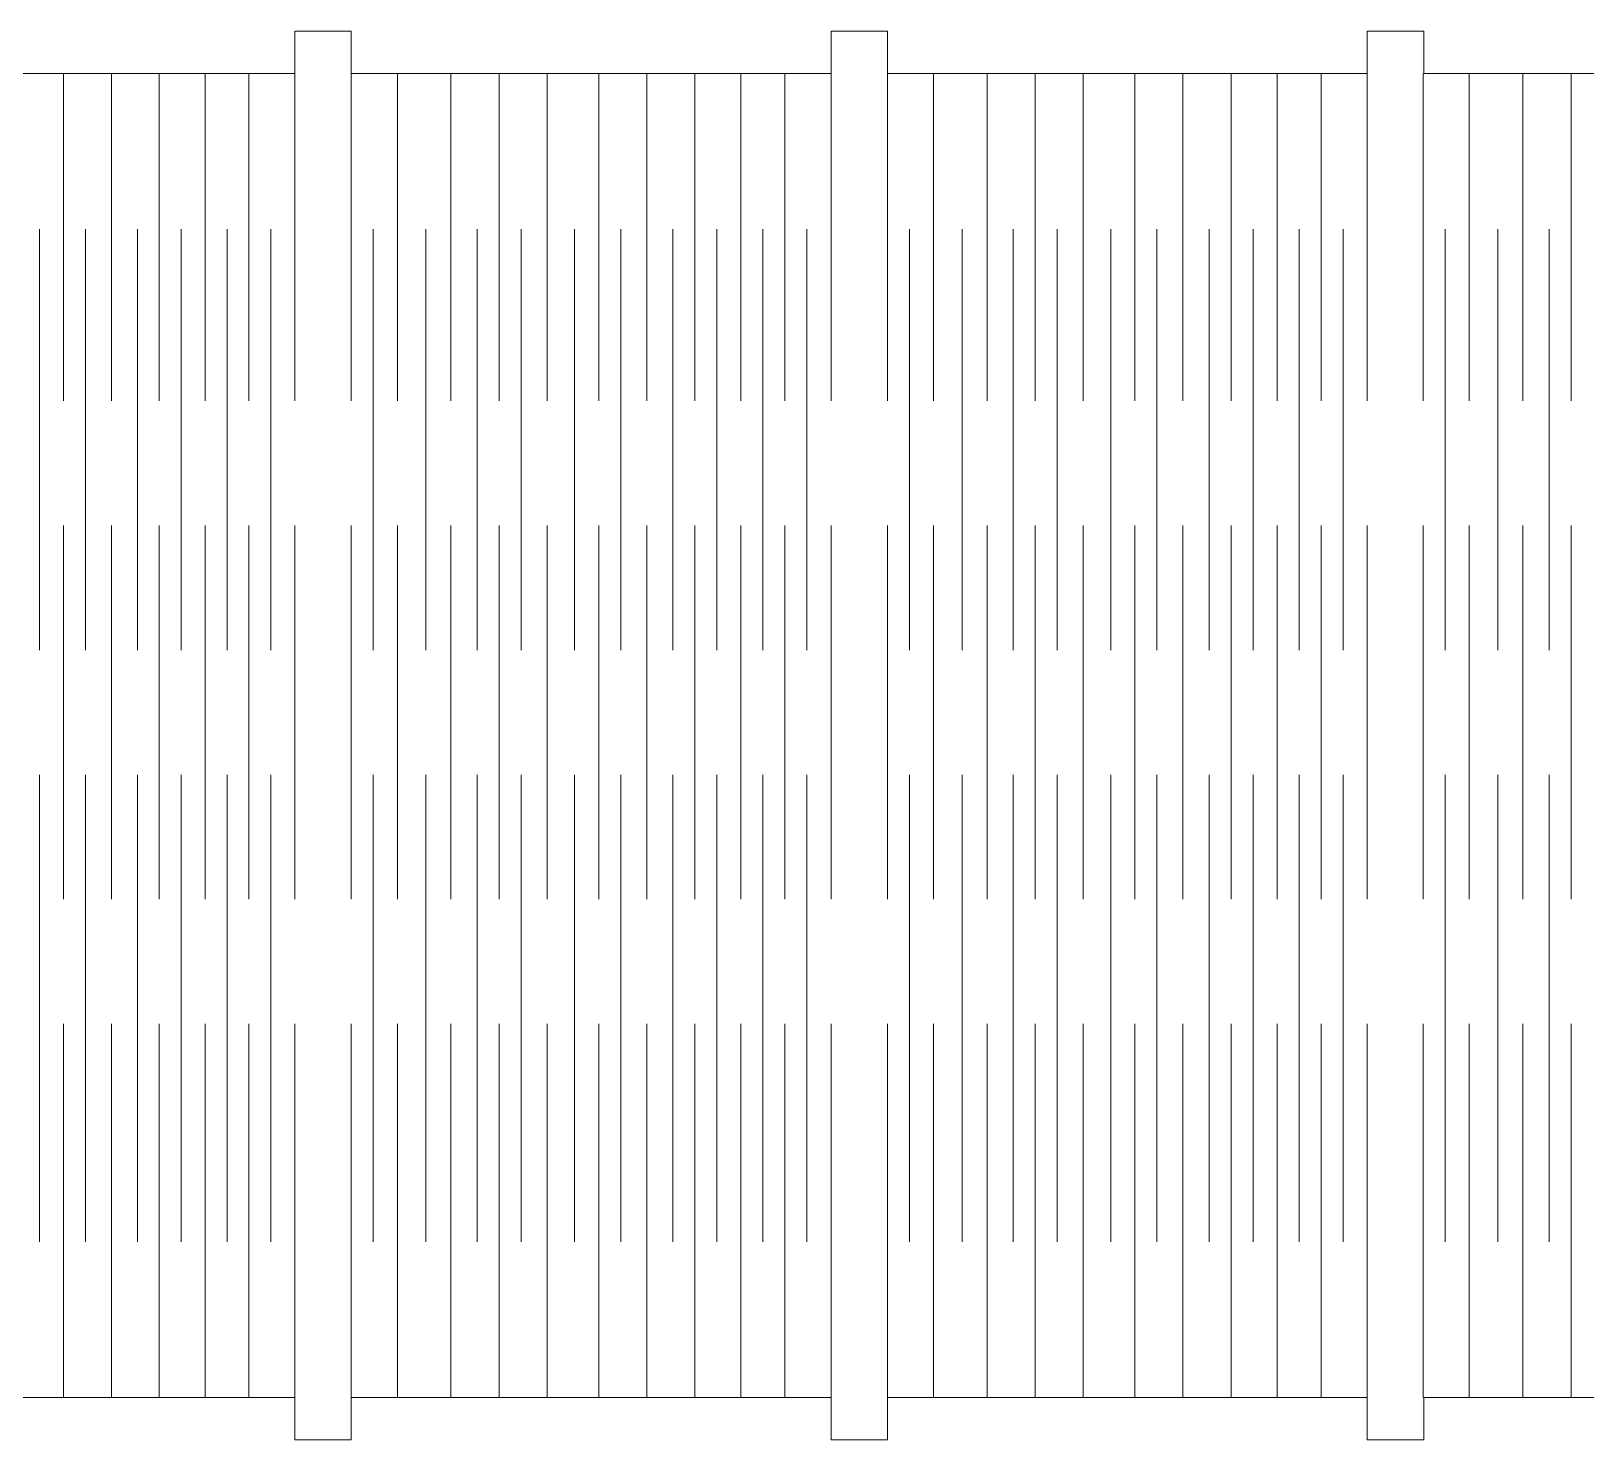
# Model space of a CAD drawing. Header units: millimetres. Extents: x -385 to 385, y -605 to 605.
# Drawn here: x -163.8 to -53.4, y 207.7 to 307.7 of the extents above; entities that cross this region are included whole.
import ezdxf

# ---------------------------------------------------------------- set-up
doc = ezdxf.new("R2010")
doc.units = ezdxf.units.MM
doc.header["$MEASUREMENT"] = 0
doc.layers.add('Camada 1', color=7, linetype='Continuous')

msp = doc.modelspace()

# ---------------------------------------------------------------- linework, layer by layer
at = {"layer": 'Camada 1', "color": 250, "lineweight": 20}
msp.add_open_spline([(-103.0139, 210.7496), (-103.0139, 210.7496), (-68.9567, 210.7496), (-68.9567, 210.7496), (-68.9567, 210.7496), (-68.9567, 210.7496), (-68.9567, 207.7496), (-68.9567, 207.7496), (-68.9567, 207.7496), (-68.9567, 207.7496), (-64.9536, 207.7496), (-64.9536, 207.7496), (-64.9536, 207.7496), (-64.9536, 207.7496), (-64.9536, 210.7496), (-64.9536, 210.7496), (-64.9536, 210.7496), (-64.9536, 210.7496), (-30.8964, 210.7496), (-30.8964, 210.7496), (-30.8964, 210.7496), (-30.8964, 210.7496), (-30.8964, 207.7496), (-30.8964, 207.7496), (-30.8964, 207.7496), (-30.8964, 207.7496), (-26.8934, 207.7496), (-26.8934, 207.7496), (-26.8934, 207.7496), (-26.8934, 207.7496), (-26.8934, 210.7496), (-26.8934, 210.7496), (-26.8934, 210.7496), (-26.8934, 210.7496), (7.2062, 210.7496), (7.2062, 210.7496), (7.2062, 210.7496), (7.2062, 210.7496), (7.2062, 207.7496), (7.2062, 207.7496), (7.2062, 207.7496), (7.2062, 207.7496), (11.2095, 207.7496), (11.2095, 207.7496), (11.2095, 207.7496), (11.2095, 207.7496), (11.2095, 210.7496), (11.2095, 210.7496), (11.2095, 210.7496), (11.2095, 210.7496), (45.309, 210.7496), (45.309, 210.7496), (45.309, 210.7496), (45.309, 210.7496), (45.309, 207.7496), (45.309, 207.7496), (45.309, 207.7496), (45.309, 207.7496), (55.324, 207.7496), (55.324, 207.7496), (55.324, 207.7496), (55.324, 207.7496), (55.324, 307.7496), (55.324, 307.7496), (55.324, 307.7496), (55.324, 307.7496), (45.309, 307.7496), (45.309, 307.7496), (45.309, 307.7496), (45.309, 307.7496), (45.309, 304.7496), (45.309, 304.7496), (45.309, 304.7496), (45.309, 304.7496), (11.2095, 304.7496), (11.2095, 304.7496), (11.2095, 304.7496), (11.2095, 304.7496), (11.2095, 307.7496), (11.2095, 307.7496), (11.2095, 307.7496), (11.2095, 307.7496), (7.2062, 307.7496), (7.2062, 307.7496), (7.2062, 307.7496), (7.2062, 307.7496), (7.2062, 304.7496), (7.2062, 304.7496), (7.2062, 304.7496), (7.2062, 304.7496), (-26.8934, 304.7496), (-26.8934, 304.7496), (-26.8934, 304.7496), (-26.8934, 304.7496), (-26.8934, 307.7496), (-26.8934, 307.7496), (-26.8934, 307.7496), (-26.8934, 307.7496), (-30.8964, 307.7496), (-30.8964, 307.7496), (-30.8964, 307.7496), (-30.8964, 307.7496), (-30.8964, 304.7496), (-30.8964, 304.7496), (-30.8964, 304.7496), (-30.8964, 304.7496), (-64.9536, 304.7496), (-64.9536, 304.7496), (-64.9536, 304.7496), (-64.9536, 304.7496), (-64.9536, 307.7496), (-64.9536, 307.7496), (-64.9536, 307.7496), (-64.9536, 307.7496), (-68.9567, 307.7496), (-68.9567, 307.7496), (-68.9567, 307.7496), (-68.9567, 307.7496), (-68.9567, 304.7496), (-68.9567, 304.7496), (-68.9567, 304.7496), (-68.9567, 304.7496), (-103.0139, 304.7496), (-103.0139, 304.7496), (-103.0139, 304.7496), (-103.0139, 304.7496), (-103.0139, 307.7496), (-103.0139, 307.7496), (-103.0139, 307.7496), (-103.0139, 307.7496), (-107.0169, 307.7496), (-107.0169, 307.7496), (-107.0169, 307.7496), (-107.0169, 307.7496), (-107.0169, 304.7496), (-107.0169, 304.7496), (-107.0169, 304.7496), (-107.0169, 304.7496), (-141.0741, 304.7496), (-141.0741, 304.7496), (-141.0741, 304.7496), (-141.0741, 304.7496), (-141.0741, 307.7496), (-141.0741, 307.7496), (-141.0741, 307.7496), (-141.0741, 307.7496), (-145.0772, 307.7496), (-145.0772, 307.7496), (-145.0772, 307.7496), (-145.0772, 307.7496), (-145.0772, 304.7496), (-145.0772, 304.7496), (-145.0772, 304.7496), (-145.0772, 304.7496), (-178.9671, 304.7496), (-178.9671, 304.7496), (-178.9671, 304.7496), (-178.9671, 304.7496), (-178.9671, 307.7496), (-178.9671, 307.7496), (-178.9671, 307.7496), (-178.9671, 307.7496), (-182.9676, 307.7496), (-182.9676, 307.7496), (-182.9676, 307.7496), (-182.9676, 307.7496), (-182.9676, 304.7496), (-182.9676, 304.7496), (-182.9676, 304.7496), (-182.9676, 304.7496), (-216.7385, 304.7496), (-216.7385, 304.7496), (-216.7385, 304.7496), (-216.7385, 304.7496), (-216.7385, 307.7496), (-216.7385, 307.7496), (-216.7385, 307.7496), (-216.7385, 307.7496), (-220.739, 307.7496), (-220.739, 307.7496), (-220.739, 307.7496), (-220.739, 307.7496), (-220.739, 304.7496), (-220.739, 304.7496), (-220.739, 304.7496), (-220.739, 304.7496), (-245.2713, 304.7496), (-245.2713, 304.7496), (-245.2713, 304.7496), (-245.2713, 304.7496), (-245.2713, 307.7496), (-245.2713, 307.7496), (-245.2713, 307.7496), (-245.2713, 307.7496), (-260.2713, 307.7496), (-260.2713, 307.7496), (-260.2713, 307.7496), (-260.2713, 307.7496), (-260.2713, 304.7496), (-260.2713, 304.7496), (-260.2713, 304.7496), (-260.2713, 304.7496), (-282.5128, 304.7496), (-282.5128, 304.7496), (-282.5128, 304.7496), (-282.5128, 304.7496), (-282.5128, 307.7496), (-282.5128, 307.7496), (-282.5128, 307.7496), (-282.5128, 307.7496), (-297.5128, 307.7496), (-297.5128, 307.7496), (-297.5128, 307.7496), (-297.5128, 307.7496), (-297.5128, 304.7496), (-297.5128, 304.7496), (-297.5128, 304.7496), (-297.5128, 304.7496), (-319.7544, 304.7496), (-319.7544, 304.7496), (-319.7544, 304.7496), (-319.7544, 304.7496), (-319.7544, 307.7496), (-319.7544, 307.7496), (-319.7544, 307.7496), (-319.7544, 307.7496), (-334.7544, 307.7496), (-334.7544, 307.7496), (-334.7544, 307.7496), (-334.7544, 307.7496), (-334.7544, 304.7496), (-334.7544, 304.7496), (-334.7544, 304.7496), (-334.7544, 304.7496), (-356.996, 304.7496), (-356.996, 304.7496), (-356.996, 304.7496), (-356.996, 304.7496), (-356.996, 307.7496), (-356.996, 307.7496), (-356.996, 307.7496), (-356.996, 307.7496), (-371.996, 307.7496), (-371.996, 307.7496), (-371.996, 307.7496), (-371.996, 307.7496), (-371.996, 304.7496), (-371.996, 304.7496), (-371.996, 304.7496), (-371.996, 304.7496), (-381.996, 304.7496), (-381.996, 304.7496), (-381.996, 304.7496), (-381.996, 304.7496), (-381.996, 294.7496), (-381.996, 294.7496), (-381.996, 294.7496), (-381.996, 294.7496), (-384.996, 294.7496), (-384.996, 294.7496), (-384.996, 294.7496), (-384.996, 294.7496), (-384.996, 284.7496), (-384.996, 284.7496), (-384.996, 284.7496), (-384.996, 284.7496), (-381.996, 284.7496), (-381.996, 284.7496), (-381.996, 284.7496), (-381.996, 284.7496), (-381.996, 262.7496), (-381.996, 262.7496), (-381.996, 262.7496), (-381.996, 262.7496), (-384.996, 262.7496), (-384.996, 262.7496), (-384.996, 262.7496), (-384.996, 262.7496), (-384.996, 252.7496), (-384.996, 252.7496), (-384.996, 252.7496), (-384.996, 252.7496), (-381.996, 252.7496), (-381.996, 252.7496), (-381.996, 252.7496), (-381.996, 252.7496), (-381.996, 230.7496), (-381.996, 230.7496), (-381.996, 230.7496), (-381.996, 230.7496), (-384.996, 230.7496), (-384.996, 230.7496), (-384.996, 230.7496), (-384.996, 230.7496), (-384.996, 220.7496), (-384.996, 220.7496), (-384.996, 220.7496), (-384.996, 220.7496), (-381.996, 220.7496), (-381.996, 220.7496), (-381.996, 220.7496), (-381.996, 220.7496), (-381.996, 210.7496), (-381.996, 210.7496), (-381.996, 210.7496), (-381.996, 210.7496), (-371.996, 210.7496), (-371.996, 210.7496), (-371.996, 210.7496), (-371.996, 210.7496), (-371.996, 207.7496), (-371.996, 207.7496), (-371.996, 207.7496), (-371.996, 207.7496), (-356.996, 207.7496), (-356.996, 207.7496), (-356.996, 207.7496), (-356.996, 207.7496), (-356.996, 210.7496), (-356.996, 210.7496), (-356.996, 210.7496), (-356.996, 210.7496), (-334.7544, 210.7496), (-334.7544, 210.7496), (-334.7544, 210.7496), (-334.7544, 210.7496), (-334.7544, 207.7496), (-334.7544, 207.7496), (-334.7544, 207.7496), (-334.7544, 207.7496), (-319.7544, 207.7496), (-319.7544, 207.7496), (-319.7544, 207.7496), (-319.7544, 207.7496), (-319.7544, 210.7496), (-319.7544, 210.7496), (-319.7544, 210.7496), (-319.7544, 210.7496), (-297.5128, 210.7496), (-297.5128, 210.7496), (-297.5128, 210.7496), (-297.5128, 210.7496), (-297.5128, 207.7496), (-297.5128, 207.7496), (-297.5128, 207.7496), (-297.5128, 207.7496), (-282.5128, 207.7496), (-282.5128, 207.7496), (-282.5128, 207.7496), (-282.5128, 207.7496), (-282.5128, 210.7496), (-282.5128, 210.7496), (-282.5128, 210.7496), (-282.5128, 210.7496), (-260.2713, 210.7496), (-260.2713, 210.7496), (-260.2713, 210.7496), (-260.2713, 210.7496), (-260.2713, 207.7496), (-260.2713, 207.7496), (-260.2713, 207.7496), (-260.2713, 207.7496), (-245.2713, 207.7496), (-245.2713, 207.7496), (-245.2713, 207.7496), (-245.2713, 207.7496), (-245.2713, 210.7496), (-245.2713, 210.7496), (-245.2713, 210.7496), (-245.2713, 210.7496), (-220.739, 210.7496), (-220.739, 210.7496), (-220.739, 210.7496), (-220.739, 210.7496), (-220.739, 207.7496), (-220.739, 207.7496), (-220.739, 207.7496), (-220.739, 207.7496), (-216.7385, 207.7496), (-216.7385, 207.7496), (-216.7385, 207.7496), (-216.7385, 207.7496), (-216.7385, 210.7496), (-216.7385, 210.7496), (-216.7385, 210.7496), (-216.7385, 210.7496), (-182.9676, 210.7496), (-182.9676, 210.7496), (-182.9676, 210.7496), (-182.9676, 210.7496), (-182.9676, 207.7496), (-182.9676, 207.7496), (-182.9676, 207.7496), (-182.9676, 207.7496), (-178.9671, 207.7496), (-178.9671, 207.7496), (-178.9671, 207.7496), (-178.9671, 207.7496), (-178.9671, 210.7496), (-178.9671, 210.7496), (-178.9671, 210.7496), (-178.9671, 210.7496), (-145.0772, 210.7496), (-145.0772, 210.7496), (-145.0772, 210.7496), (-145.0772, 210.7496), (-145.0772, 207.7496), (-145.0772, 207.7496), (-145.0772, 207.7496), (-145.0772, 207.7496), (-141.0741, 207.7496), (-141.0741, 207.7496), (-141.0741, 207.7496), (-141.0741, 207.7496), (-141.0741, 210.7496), (-141.0741, 210.7496), (-141.0741, 210.7496), (-141.0741, 210.7496), (-107.0169, 210.7496), (-107.0169, 210.7496), (-107.0169, 210.7496), (-107.0169, 210.7496), (-107.0169, 207.7496), (-107.0169, 207.7496), (-107.0169, 207.7496), (-107.0169, 207.7496), (-103.0139, 207.7496), (-103.0139, 207.7496), (-103.0139, 207.7496), (-103.0139, 207.7496), (-103.0139, 210.7496), (-103.0139, 210.7496)], degree=3, knots=[0, 0, 0, 0, 0.00917431, 0.00917431, 0.00917431, 0.00917431, 0.01834862, 0.01834862, 0.01834862, 0.01834862, 0.02752294, 0.02752294, 0.02752294, 0.02752294, 0.03669725, 0.03669725, 0.03669725, 0.03669725, 0.04587156, 0.04587156, 0.04587156, 0.04587156, 0.05504587, 0.05504587, 0.05504587, 0.05504587, 0.06422018, 0.06422018, 0.06422018, 0.06422018, 0.0733945, 0.0733945, 0.0733945, 0.0733945, 0.08256881, 0.08256881, 0.08256881, 0.08256881, 0.09174312, 0.09174312, 0.09174312, 0.09174312, 0.10091743, 0.10091743, 0.10091743, 0.10091743, 0.11009174, 0.11009174, 0.11009174, 0.11009174, 0.11926606, 0.11926606, 0.11926606, 0.11926606, 0.12844037, 0.12844037, 0.12844037, 0.12844037, 0.13761468, 0.13761468, 0.13761468, 0.13761468, 0.14678899, 0.14678899, 0.14678899, 0.14678899, 0.1559633, 0.1559633, 0.1559633, 0.1559633, 0.16513761, 0.16513761, 0.16513761, 0.16513761, 0.17431193, 0.17431193, 0.17431193, 0.17431193, 0.18348624, 0.18348624, 0.18348624, 0.18348624, 0.19266055, 0.19266055, 0.19266055, 0.19266055, 0.20183486, 0.20183486, 0.20183486, 0.20183486, 0.21100917, 0.21100917, 0.21100917, 0.21100917, 0.22018349, 0.22018349, 0.22018349, 0.22018349, 0.2293578, 0.2293578, 0.2293578, 0.2293578, 0.23853211, 0.23853211, 0.23853211, 0.23853211, 0.24770642, 0.24770642, 0.24770642, 0.24770642, 0.25688073, 0.25688073, 0.25688073, 0.25688073, 0.26605505, 0.26605505, 0.26605505, 0.26605505, 0.27522936, 0.27522936, 0.27522936, 0.27522936, 0.28440367, 0.28440367, 0.28440367, 0.28440367, 0.29357798, 0.29357798, 0.29357798, 0.29357798, 0.30275229, 0.30275229, 0.30275229, 0.30275229, 0.31192661, 0.31192661, 0.31192661, 0.31192661, 0.32110092, 0.32110092, 0.32110092, 0.32110092, 0.33027523, 0.33027523, 0.33027523, 0.33027523, 0.33944954, 0.33944954, 0.33944954, 0.33944954, 0.34862385, 0.34862385, 0.34862385, 0.34862385, 0.35779817, 0.35779817, 0.35779817, 0.35779817, 0.36697248, 0.36697248, 0.36697248, 0.36697248, 0.37614679, 0.37614679, 0.37614679, 0.37614679, 0.3853211, 0.3853211, 0.3853211, 0.3853211, 0.39449541, 0.39449541, 0.39449541, 0.39449541, 0.40366972, 0.40366972, 0.40366972, 0.40366972, 0.41284404, 0.41284404, 0.41284404, 0.41284404, 0.42201835, 0.42201835, 0.42201835, 0.42201835, 0.43119266, 0.43119266, 0.43119266, 0.43119266, 0.44036697, 0.44036697, 0.44036697, 0.44036697, 0.44954128, 0.44954128, 0.44954128, 0.44954128, 0.4587156, 0.4587156, 0.4587156, 0.4587156, 0.46788991, 0.46788991, 0.46788991, 0.46788991, 0.47706422, 0.47706422, 0.47706422, 0.47706422, 0.48623853, 0.48623853, 0.48623853, 0.48623853, 0.49541284, 0.49541284, 0.49541284, 0.49541284, 0.50458716, 0.50458716, 0.50458716, 0.50458716, 0.51376147, 0.51376147, 0.51376147, 0.51376147, 0.52293578, 0.52293578, 0.52293578, 0.52293578, 0.53211009, 0.53211009, 0.53211009, 0.53211009, 0.5412844, 0.5412844, 0.5412844, 0.5412844, 0.55045872, 0.55045872, 0.55045872, 0.55045872, 0.55963303, 0.55963303, 0.55963303, 0.55963303, 0.56880734, 0.56880734, 0.56880734, 0.56880734, 0.57798165, 0.57798165, 0.57798165, 0.57798165, 0.58715596, 0.58715596, 0.58715596, 0.58715596, 0.59633028, 0.59633028, 0.59633028, 0.59633028, 0.60550459, 0.60550459, 0.60550459, 0.60550459, 0.6146789, 0.6146789, 0.6146789, 0.6146789, 0.62385321, 0.62385321, 0.62385321, 0.62385321, 0.63302752, 0.63302752, 0.63302752, 0.63302752, 0.64220183, 0.64220183, 0.64220183, 0.64220183, 0.65137615, 0.65137615, 0.65137615, 0.65137615, 0.66055046, 0.66055046, 0.66055046, 0.66055046, 0.66972477, 0.66972477, 0.66972477, 0.66972477, 0.67889908, 0.67889908, 0.67889908, 0.67889908, 0.68807339, 0.68807339, 0.68807339, 0.68807339, 0.69724771, 0.69724771, 0.69724771, 0.69724771, 0.70642202, 0.70642202, 0.70642202, 0.70642202, 0.71559633, 0.71559633, 0.71559633, 0.71559633, 0.72477064, 0.72477064, 0.72477064, 0.72477064, 0.73394495, 0.73394495, 0.73394495, 0.73394495, 0.74311927, 0.74311927, 0.74311927, 0.74311927, 0.75229358, 0.75229358, 0.75229358, 0.75229358, 0.76146789, 0.76146789, 0.76146789, 0.76146789, 0.7706422, 0.7706422, 0.7706422, 0.7706422, 0.77981651, 0.77981651, 0.77981651, 0.77981651, 0.78899083, 0.78899083, 0.78899083, 0.78899083, 0.79816514, 0.79816514, 0.79816514, 0.79816514, 0.80733945, 0.80733945, 0.80733945, 0.80733945, 0.81651376, 0.81651376, 0.81651376, 0.81651376, 0.82568807, 0.82568807, 0.82568807, 0.82568807, 0.83486239, 0.83486239, 0.83486239, 0.83486239, 0.8440367, 0.8440367, 0.8440367, 0.8440367, 0.85321101, 0.85321101, 0.85321101, 0.85321101, 0.86238532, 0.86238532, 0.86238532, 0.86238532, 0.87155963, 0.87155963, 0.87155963, 0.87155963, 0.88073394, 0.88073394, 0.88073394, 0.88073394, 0.88990826, 0.88990826, 0.88990826, 0.88990826, 0.89908257, 0.89908257, 0.89908257, 0.89908257, 0.90825688, 0.90825688, 0.90825688, 0.90825688, 0.91743119, 0.91743119, 0.91743119, 0.91743119, 0.9266055, 0.9266055, 0.9266055, 0.9266055, 0.93577982, 0.93577982, 0.93577982, 0.93577982, 0.94495413, 0.94495413, 0.94495413, 0.94495413, 0.95412844, 0.95412844, 0.95412844, 0.95412844, 0.96330275, 0.96330275, 0.96330275, 0.96330275, 0.97247706, 0.97247706, 0.97247706, 0.97247706, 0.98165138, 0.98165138, 0.98165138, 0.98165138, 1, 1, 1, 1], dxfattribs=at)
for points in [[(-161.4897, 281.498), (-161.4897, 281.498), (-161.4897, 304.7496), (-161.4897, 304.7496)], [(-158.0956, 281.498), (-158.0956, 281.498), (-158.0956, 304.7496), (-158.0956, 304.7496)], [(-154.7012, 281.498), (-154.7012, 281.498), (-154.7012, 304.7496), (-154.7012, 304.7496)], [(-151.4416, 281.498), (-151.4416, 281.498), (-151.4416, 304.7496), (-151.4416, 304.7496)], [(-148.3367, 281.498), (-148.3367, 281.498), (-148.3367, 304.7496), (-148.3367, 304.7496)], [(-145.0772, 281.498), (-145.0772, 281.498), (-145.0772, 304.7496), (-145.0772, 304.7496)], [(-141.0737, 281.498), (-141.0737, 281.498), (-141.0737, 304.7496), (-141.0737, 304.7496)], [(-137.7981, 281.498), (-137.7981, 281.498), (-137.7981, 304.7496), (-137.7981, 304.7496)], [(-133.9976, 281.498), (-133.9976, 281.498), (-133.9976, 304.7496), (-133.9976, 304.7496)], [(-130.5864, 281.498), (-130.5864, 281.498), (-130.5864, 304.7496), (-130.5864, 304.7496)], [(-127.1756, 281.498), (-127.1756, 281.498), (-127.1756, 304.7496), (-127.1756, 304.7496)], [(-123.5103, 281.498), (-123.5103, 281.498), (-123.5103, 304.7496), (-123.5103, 304.7496)], [(-120.0995, 281.498), (-120.0995, 281.498), (-120.0995, 304.7496), (-120.0995, 304.7496)], [(-116.6884, 281.498), (-116.6884, 281.498), (-116.6884, 304.7496), (-116.6884, 304.7496)], [(-113.4127, 281.498), (-113.4127, 281.498), (-113.4127, 304.7496), (-113.4127, 304.7496)], [(-110.2925, 281.498), (-110.2925, 281.498), (-110.2925, 304.7496), (-110.2925, 304.7496)], [(-107.0169, 281.498), (-107.0169, 281.498), (-107.0169, 304.7496), (-107.0169, 304.7496)], [(-103.0137, 281.498), (-103.0137, 281.498), (-103.0137, 304.7496), (-103.0137, 304.7496)], [(-99.7381, 281.498), (-99.7381, 281.498), (-99.7381, 304.7496), (-99.7381, 304.7496)], [(-95.9376, 281.498), (-95.9376, 281.498), (-95.9376, 304.7496), (-95.9376, 304.7496)], [(-92.5264, 281.498), (-92.5264, 281.498), (-92.5264, 304.7496), (-92.5264, 304.7496)], [(-89.1156, 281.498), (-89.1156, 281.498), (-89.1156, 304.7496), (-89.1156, 304.7496)], [(-85.4503, 281.498), (-85.4503, 281.498), (-85.4503, 304.7496), (-85.4503, 304.7496)], [(-82.0395, 281.498), (-82.0395, 281.498), (-82.0395, 304.7496), (-82.0395, 304.7496)], [(-78.6284, 281.498), (-78.6284, 281.498), (-78.6284, 304.7496), (-78.6284, 304.7496)], [(-75.3527, 281.498), (-75.3527, 281.498), (-75.3527, 304.7496), (-75.3527, 304.7496)], [(-72.2325, 281.498), (-72.2325, 281.498), (-72.2325, 304.7496), (-72.2325, 304.7496)], [(-68.9569, 281.498), (-68.9569, 281.498), (-68.9569, 304.7496), (-68.9569, 304.7496)], [(-64.9958, 281.498), (-64.9958, 281.498), (-64.9958, 304.7496), (-64.9958, 304.7496)], [(-61.7161, 281.498), (-61.7161, 281.498), (-61.7161, 304.7496), (-61.7161, 304.7496)], [(-57.9108, 281.498), (-57.9108, 281.498), (-57.9108, 304.7496), (-57.9108, 304.7496)], [(-54.4954, 281.498), (-54.4954, 281.498), (-54.4954, 304.7496), (-54.4954, 304.7496)], [(-163.1923, 263.8108), (-163.1923, 263.8108), (-163.1923, 293.6951), (-163.1923, 293.6951)], [(-159.9372, 263.8108), (-159.9372, 263.8108), (-159.9372, 293.6951), (-159.9372, 293.6951)], [(-156.2536, 263.8108), (-156.2536, 263.8108), (-156.2536, 293.6951), (-156.2536, 293.6951)], [(-153.1489, 263.8108), (-153.1489, 263.8108), (-153.1489, 293.6951), (-153.1489, 293.6951)], [(-149.8892, 263.8108), (-149.8892, 263.8108), (-149.8892, 293.6951), (-149.8892, 293.6951)], [(-146.7843, 263.8108), (-146.7843, 263.8108), (-146.7843, 293.6951), (-146.7843, 293.6951)], [(-139.5137, 263.8108), (-139.5137, 263.8108), (-139.5137, 293.6951), (-139.5137, 293.6951)], [(-135.7719, 263.8108), (-135.7719, 263.8108), (-135.7719, 293.6951), (-135.7719, 293.6951)], [(-132.1465, 263.8108), (-132.1465, 263.8108), (-132.1465, 293.6951), (-132.1465, 293.6951)], [(-129.0263, 263.8108), (-129.0263, 263.8108), (-129.0263, 293.6951), (-129.0263, 293.6951)], [(-125.2213, 263.8108), (-125.2213, 263.8108), (-125.2213, 293.6951), (-125.2213, 293.6951)], [(-121.9502, 263.8108), (-121.9502, 263.8108), (-121.9502, 293.6951), (-121.9502, 293.6951)], [(-118.2484, 263.8108), (-118.2484, 263.8108), (-118.2484, 293.6951), (-118.2484, 293.6951)], [(-115.1284, 263.8108), (-115.1284, 263.8108), (-115.1284, 293.6951), (-115.1284, 293.6951)], [(-111.8526, 263.8108), (-111.8526, 263.8108), (-111.8526, 293.6951), (-111.8526, 293.6951)], [(-108.7324, 263.8108), (-108.7324, 263.8108), (-108.7324, 293.6951), (-108.7324, 293.6951)], [(-101.4537, 263.8108), (-101.4537, 263.8108), (-101.4537, 293.6951), (-101.4537, 293.6951)], [(-97.7119, 263.8108), (-97.7119, 263.8108), (-97.7119, 293.6951), (-97.7119, 293.6951)], [(-94.0865, 263.8108), (-94.0865, 263.8108), (-94.0865, 293.6951), (-94.0865, 293.6951)], [(-90.9663, 263.8108), (-90.9663, 263.8108), (-90.9663, 293.6951), (-90.9663, 293.6951)], [(-87.1613, 263.8108), (-87.1613, 263.8108), (-87.1613, 293.6951), (-87.1613, 293.6951)], [(-83.8902, 263.8108), (-83.8902, 263.8108), (-83.8902, 293.6951), (-83.8902, 293.6951)], [(-80.1884, 263.8108), (-80.1884, 263.8108), (-80.1884, 293.6951), (-80.1884, 293.6951)], [(-77.0684, 263.8108), (-77.0684, 263.8108), (-77.0684, 293.6951), (-77.0684, 293.6951)], [(-73.7926, 263.8108), (-73.7926, 263.8108), (-73.7926, 293.6951), (-73.7926, 293.6951)], [(-70.6724, 263.8108), (-70.6724, 263.8108), (-70.6724, 293.6951), (-70.6724, 293.6951)], [(-63.4338, 263.8108), (-63.4338, 263.8108), (-63.4338, 293.6951), (-63.4338, 293.6951)], [(-59.6873, 263.8108), (-59.6873, 263.8108), (-59.6873, 293.6951), (-59.6873, 293.6951)], [(-56.0574, 263.8108), (-56.0574, 263.8108), (-56.0574, 293.6951), (-56.0574, 293.6951)], [(-161.4897, 246.1239), (-161.4897, 246.1239), (-161.4897, 272.6544), (-161.4897, 272.6544)], [(-158.0956, 246.1239), (-158.0956, 246.1239), (-158.0956, 272.6544), (-158.0956, 272.6544)], [(-154.7012, 246.1239), (-154.7012, 246.1239), (-154.7012, 272.6544), (-154.7012, 272.6544)], [(-151.4416, 246.1239), (-151.4416, 246.1239), (-151.4416, 272.6544), (-151.4416, 272.6544)], [(-148.3367, 246.1239), (-148.3367, 246.1239), (-148.3367, 272.6544), (-148.3367, 272.6544)], [(-145.0772, 246.1239), (-145.0772, 246.1239), (-145.0772, 272.6544), (-145.0772, 272.6544)], [(-141.0737, 246.1239), (-141.0737, 246.1239), (-141.0737, 272.6544), (-141.0737, 272.6544)], [(-137.7981, 246.1239), (-137.7981, 246.1239), (-137.7981, 272.6544), (-137.7981, 272.6544)], [(-133.9976, 246.1239), (-133.9976, 246.1239), (-133.9976, 272.6544), (-133.9976, 272.6544)], [(-130.5864, 246.1239), (-130.5864, 246.1239), (-130.5864, 272.6544), (-130.5864, 272.6544)], [(-127.1756, 246.1239), (-127.1756, 246.1239), (-127.1756, 272.6544), (-127.1756, 272.6544)], [(-123.5103, 246.1239), (-123.5103, 246.1239), (-123.5103, 272.6544), (-123.5103, 272.6544)], [(-120.0995, 246.1239), (-120.0995, 246.1239), (-120.0995, 272.6544), (-120.0995, 272.6544)], [(-116.6884, 246.1239), (-116.6884, 246.1239), (-116.6884, 272.6544), (-116.6884, 272.6544)], [(-113.4127, 246.1239), (-113.4127, 246.1239), (-113.4127, 272.6544), (-113.4127, 272.6544)], [(-110.2925, 246.1239), (-110.2925, 246.1239), (-110.2925, 272.6544), (-110.2925, 272.6544)], [(-107.0169, 246.1239), (-107.0169, 246.1239), (-107.0169, 272.6544), (-107.0169, 272.6544)], [(-103.0137, 246.1239), (-103.0137, 246.1239), (-103.0137, 272.6544), (-103.0137, 272.6544)], [(-99.7381, 246.1239), (-99.7381, 246.1239), (-99.7381, 272.6544), (-99.7381, 272.6544)], [(-95.9376, 246.1239), (-95.9376, 246.1239), (-95.9376, 272.6544), (-95.9376, 272.6544)], [(-92.5264, 246.1239), (-92.5264, 246.1239), (-92.5264, 272.6544), (-92.5264, 272.6544)], [(-89.1156, 246.1239), (-89.1156, 246.1239), (-89.1156, 272.6544), (-89.1156, 272.6544)], [(-85.4503, 246.1239), (-85.4503, 246.1239), (-85.4503, 272.6544), (-85.4503, 272.6544)], [(-82.0395, 246.1239), (-82.0395, 246.1239), (-82.0395, 272.6544), (-82.0395, 272.6544)], [(-78.6284, 246.1239), (-78.6284, 246.1239), (-78.6284, 272.6544), (-78.6284, 272.6544)], [(-75.3527, 246.1239), (-75.3527, 246.1239), (-75.3527, 272.6544), (-75.3527, 272.6544)], [(-72.2325, 246.1239), (-72.2325, 246.1239), (-72.2325, 272.6544), (-72.2325, 272.6544)], [(-68.9569, 246.1239), (-68.9569, 246.1239), (-68.9569, 272.6544), (-68.9569, 272.6544)], [(-64.9958, 246.1239), (-64.9958, 246.1239), (-64.9958, 272.6544), (-64.9958, 272.6544)], [(-61.7161, 246.1239), (-61.7161, 246.1239), (-61.7161, 272.6544), (-61.7161, 272.6544)], [(-57.9108, 246.1239), (-57.9108, 246.1239), (-57.9108, 272.6544), (-57.9108, 272.6544)], [(-54.4954, 246.1239), (-54.4954, 246.1239), (-54.4954, 272.6544), (-54.4954, 272.6544)], [(-163.1923, 221.8041), (-163.1923, 221.8041), (-163.1923, 254.9675), (-163.1923, 254.9675)], [(-159.9372, 221.8041), (-159.9372, 221.8041), (-159.9372, 254.9675), (-159.9372, 254.9675)], [(-156.2536, 221.8041), (-156.2536, 221.8041), (-156.2536, 254.9675), (-156.2536, 254.9675)], [(-153.1489, 221.8041), (-153.1489, 221.8041), (-153.1489, 254.9675), (-153.1489, 254.9675)], [(-149.8892, 221.8041), (-149.8892, 221.8041), (-149.8892, 254.9675), (-149.8892, 254.9675)], [(-146.7843, 221.8041), (-146.7843, 221.8041), (-146.7843, 254.9675), (-146.7843, 254.9675)], [(-139.5137, 221.8041), (-139.5137, 221.8041), (-139.5137, 254.9675), (-139.5137, 254.9675)], [(-135.7719, 221.8041), (-135.7719, 221.8041), (-135.7719, 254.9675), (-135.7719, 254.9675)], [(-132.1465, 221.8041), (-132.1465, 221.8041), (-132.1465, 254.9675), (-132.1465, 254.9675)], [(-129.0263, 221.8041), (-129.0263, 221.8041), (-129.0263, 254.9675), (-129.0263, 254.9675)], [(-125.2213, 221.8041), (-125.2213, 221.8041), (-125.2213, 254.9675), (-125.2213, 254.9675)], [(-121.9502, 221.8041), (-121.9502, 221.8041), (-121.9502, 254.9675), (-121.9502, 254.9675)], [(-118.2484, 221.8041), (-118.2484, 221.8041), (-118.2484, 254.9675), (-118.2484, 254.9675)], [(-115.1284, 221.8041), (-115.1284, 221.8041), (-115.1284, 254.9675), (-115.1284, 254.9675)], [(-111.8526, 221.8041), (-111.8526, 221.8041), (-111.8526, 254.9675), (-111.8526, 254.9675)], [(-108.7324, 221.8041), (-108.7324, 221.8041), (-108.7324, 254.9675), (-108.7324, 254.9675)], [(-101.4537, 221.8041), (-101.4537, 221.8041), (-101.4537, 254.9675), (-101.4537, 254.9675)], [(-97.7119, 221.8041), (-97.7119, 221.8041), (-97.7119, 254.9675), (-97.7119, 254.9675)], [(-94.0865, 221.8041), (-94.0865, 221.8041), (-94.0865, 254.9675), (-94.0865, 254.9675)], [(-90.9663, 221.8041), (-90.9663, 221.8041), (-90.9663, 254.9675), (-90.9663, 254.9675)], [(-87.1613, 221.8041), (-87.1613, 221.8041), (-87.1613, 254.9675), (-87.1613, 254.9675)], [(-83.8902, 221.8041), (-83.8902, 221.8041), (-83.8902, 254.9675), (-83.8902, 254.9675)], [(-80.1884, 221.8041), (-80.1884, 221.8041), (-80.1884, 254.9675), (-80.1884, 254.9675)], [(-77.0684, 221.8041), (-77.0684, 221.8041), (-77.0684, 254.9675), (-77.0684, 254.9675)], [(-73.7926, 221.8041), (-73.7926, 221.8041), (-73.7926, 254.9675), (-73.7926, 254.9675)], [(-70.6724, 221.8041), (-70.6724, 221.8041), (-70.6724, 254.9675), (-70.6724, 254.9675)], [(-63.4338, 221.8041), (-63.4338, 221.8041), (-63.4338, 254.9675), (-63.4338, 254.9675)], [(-59.6873, 221.8041), (-59.6873, 221.8041), (-59.6873, 254.9675), (-59.6873, 254.9675)], [(-56.0574, 221.8041), (-56.0574, 221.8041), (-56.0574, 254.9675), (-56.0574, 254.9675)], [(-161.4897, 210.7496), (-161.4897, 210.7496), (-161.4897, 237.2802), (-161.4897, 237.2802)], [(-158.0956, 210.7496), (-158.0956, 210.7496), (-158.0956, 237.2802), (-158.0956, 237.2802)], [(-154.7012, 210.7496), (-154.7012, 210.7496), (-154.7012, 237.2802), (-154.7012, 237.2802)], [(-151.4416, 210.7496), (-151.4416, 210.7496), (-151.4416, 237.2802), (-151.4416, 237.2802)], [(-148.3367, 210.7496), (-148.3367, 210.7496), (-148.3367, 237.2802), (-148.3367, 237.2802)], [(-145.0772, 210.7496), (-145.0772, 210.7496), (-145.0772, 237.2802), (-145.0772, 237.2802)], [(-141.0737, 210.7496), (-141.0737, 210.7496), (-141.0737, 237.2802), (-141.0737, 237.2802)], [(-137.7981, 210.7496), (-137.7981, 210.7496), (-137.7981, 237.2802), (-137.7981, 237.2802)], [(-133.9976, 210.7496), (-133.9976, 210.7496), (-133.9976, 237.2802), (-133.9976, 237.2802)], [(-130.5864, 210.7496), (-130.5864, 210.7496), (-130.5864, 237.2802), (-130.5864, 237.2802)], [(-127.1756, 210.7496), (-127.1756, 210.7496), (-127.1756, 237.2802), (-127.1756, 237.2802)], [(-123.5103, 210.7496), (-123.5103, 210.7496), (-123.5103, 237.2802), (-123.5103, 237.2802)], [(-120.0995, 210.7496), (-120.0995, 210.7496), (-120.0995, 237.2802), (-120.0995, 237.2802)], [(-116.6884, 210.7496), (-116.6884, 210.7496), (-116.6884, 237.2802), (-116.6884, 237.2802)], [(-113.4127, 210.7496), (-113.4127, 210.7496), (-113.4127, 237.2802), (-113.4127, 237.2802)], [(-110.2925, 210.7496), (-110.2925, 210.7496), (-110.2925, 237.2802), (-110.2925, 237.2802)], [(-107.0169, 210.7496), (-107.0169, 210.7496), (-107.0169, 237.2802), (-107.0169, 237.2802)], [(-103.0137, 210.7496), (-103.0137, 210.7496), (-103.0137, 237.2802), (-103.0137, 237.2802)], [(-99.7381, 210.7496), (-99.7381, 210.7496), (-99.7381, 237.2802), (-99.7381, 237.2802)], [(-95.9376, 210.7496), (-95.9376, 210.7496), (-95.9376, 237.2802), (-95.9376, 237.2802)], [(-92.5264, 210.7496), (-92.5264, 210.7496), (-92.5264, 237.2802), (-92.5264, 237.2802)], [(-89.1156, 210.7496), (-89.1156, 210.7496), (-89.1156, 237.2802), (-89.1156, 237.2802)], [(-85.4503, 210.7496), (-85.4503, 210.7496), (-85.4503, 237.2802), (-85.4503, 237.2802)], [(-82.0395, 210.7496), (-82.0395, 210.7496), (-82.0395, 237.2802), (-82.0395, 237.2802)], [(-78.6284, 210.7496), (-78.6284, 210.7496), (-78.6284, 237.2802), (-78.6284, 237.2802)], [(-75.3527, 210.7496), (-75.3527, 210.7496), (-75.3527, 237.2802), (-75.3527, 237.2802)], [(-72.2325, 210.7496), (-72.2325, 210.7496), (-72.2325, 237.2802), (-72.2325, 237.2802)], [(-68.9569, 210.7496), (-68.9569, 210.7496), (-68.9569, 237.2802), (-68.9569, 237.2802)], [(-64.9958, 210.7496), (-64.9958, 210.7496), (-64.9958, 237.2802), (-64.9958, 237.2802)], [(-61.7161, 210.7496), (-61.7161, 210.7496), (-61.7161, 237.2802), (-61.7161, 237.2802)], [(-57.9108, 210.7496), (-57.9108, 210.7496), (-57.9108, 237.2802), (-57.9108, 237.2802)], [(-54.4954, 210.7496), (-54.4954, 210.7496), (-54.4954, 237.2802), (-54.4954, 237.2802)]]:
    msp.add_open_spline(points, degree=3, dxfattribs=at)

doc.saveas('drawing.dxf')
